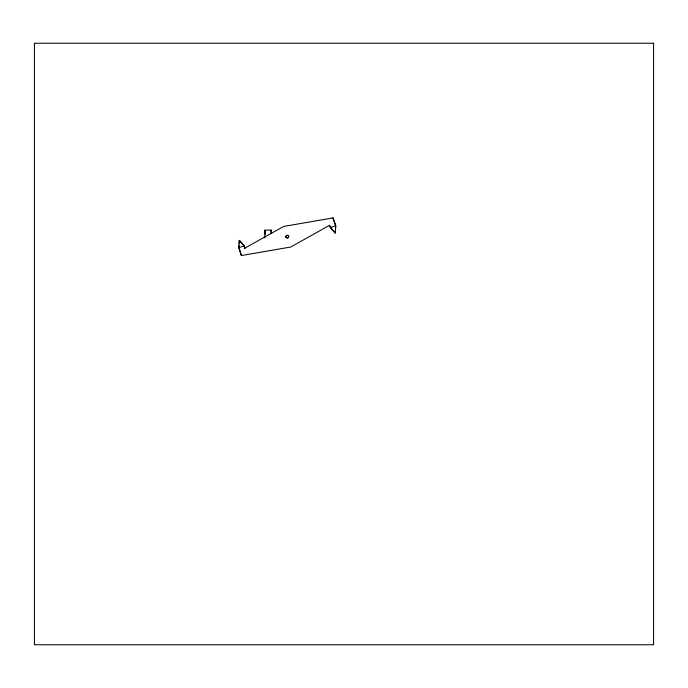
<?xml version="1.0" encoding="UTF-8"?>
<svg xmlns="http://www.w3.org/2000/svg" width="688" height="688" viewBox="0 0 688 688"><rect width="100%" height="100%" fill="white"/><g stroke="black" fill="none" stroke-linecap="round" stroke-linejoin="round"><path stroke-width="1.03" d="M270.952 233.576L271.115 230.059L264.897 230.162L264.88 237.902M238.96 247.689L239.063 245.599M239.166 243.5L239.321 240.353L244.24 245.9L245.005 248.162M330.034 226.042L330.541 227.547L335.288 233.094L335.821 225.75L332.932 217.933L335.598 225.767L335.288 233.094L330.369 227.556L329.552 225.294L290.671 247.044L241.402 255.54L238.736 247.706L239.321 240.353L244.068 245.908L238.788 247.697M285.597 236.913L286.784 235.442M288.788 236.552L288.324 237.584M285.804 236.19L285.83 237.575M288.582 237.265L288.556 235.889M288.375 237.584L287.601 238.022M244.782 248.17L283.714 226.421L333.155 217.915M330.369 227.556L335.649 225.759M286.733 235.442L287.197 235.348M287.653 238.022L285.778 237.575M244.068 245.908L244.833 248.162M241.402 255.54L239.295 248.669M287.145 235.348L287.618 235.348M287.567 235.356L288.607 235.881M271.115 230.059L271.416 233.112M264.897 230.162L265.224 234.359M653.6 43.249L34.4 43.249L34.4 644.751L653.6 644.751L653.6 43.249"/></g></svg>
